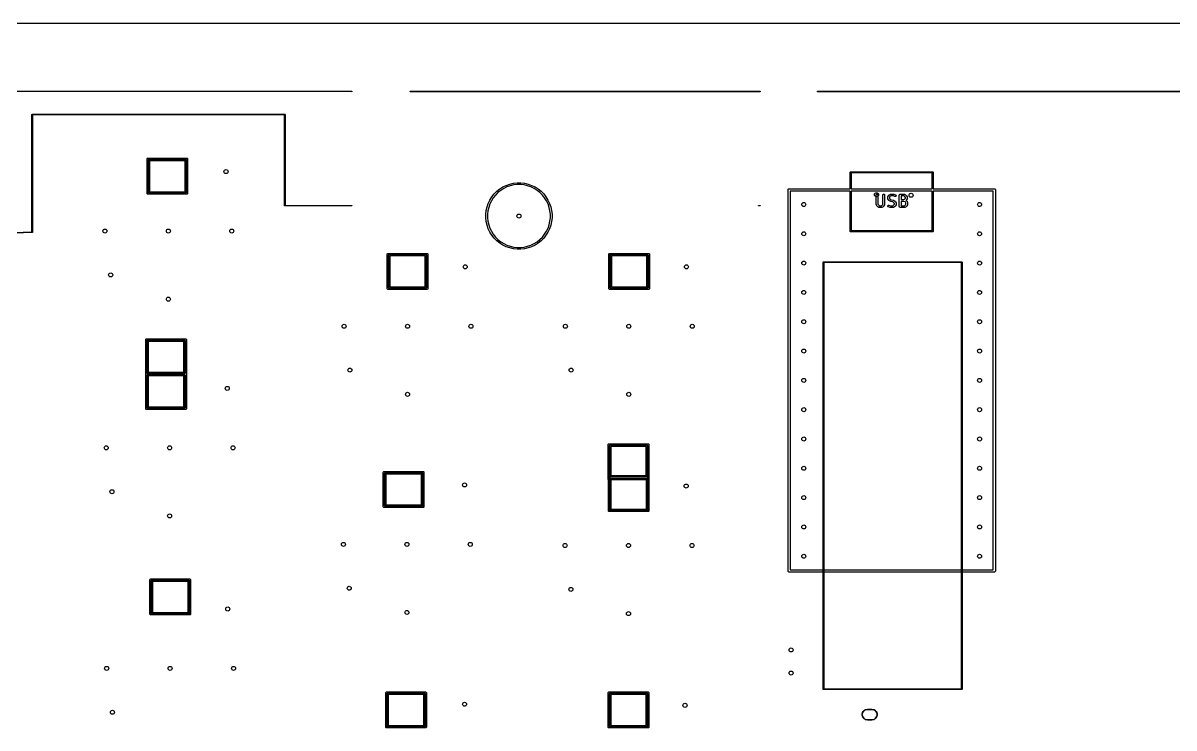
# Model space of a CAD drawing. Extents: x 2.3 to 15.6, y -7 to -1.
# Drawn here: x 5.02 to 8.949, y -4.077 to -1.672 of the extents above; entities that cross this region are included whole.
import ezdxf

# ---------------------------------------------------------------- set-up
doc = ezdxf.new("R2010")
doc.units = 0
doc.header["$MEASUREMENT"] = 0
doc.layers.add('BLACK', color=7, linetype='CONTINUOUS')

msp = doc.modelspace()

# ---------------------------------------------------------------- linework, layer by layer
at = {"layer": 'BLACK', "linetype": 'CONTINUOUS'}
for p, q in [((2.3504, -1.6722), (15.5866, -1.6722)), ((15.5856, -1.6742), (2.3514, -1.6742)), ((6.1417, -1.9065), (2.3504, -1.9026)), ((2.3514, -1.9006), (6.1417, -1.9045)), ((6.1417, -1.9045), (6.1421, -1.9046)), ((6.1421, -1.9064), (6.1417, -1.9065)), ((6.1421, -1.9046), (6.1426, -1.9051)), ((6.1426, -1.9059), (6.1421, -1.9064)), ((6.1426, -1.9051), (6.1426, -1.9059)), ((6.3416, -1.9051), (6.3421, -1.9046)), ((6.3416, -1.9059), (6.3416, -1.9051)), ((6.3421, -1.9064), (6.3416, -1.9059)), ((6.3421, -1.9046), (6.3425, -1.9045)), ((6.3425, -1.9065), (6.3421, -1.9064)), ((6.3425, -1.9045), (7.5354, -1.9045)), ((7.5354, -1.9065), (6.3425, -1.9065)), ((7.5354, -1.9045), (7.5358, -1.9046)), ((7.5358, -1.9064), (7.5354, -1.9065)), ((7.5358, -1.9046), (7.5363, -1.9051)), ((7.5363, -1.9059), (7.5358, -1.9064)), ((7.5363, -1.9051), (7.5363, -1.9059)), ((7.7314, -1.9051), (7.7319, -1.9046)), ((7.7314, -1.9059), (7.7314, -1.9051)), ((7.7319, -1.9064), (7.7314, -1.9059)), ((7.7319, -1.9046), (7.7323, -1.9045)), ((7.7323, -1.9065), (7.7319, -1.9064)), ((7.7323, -1.9045), (7.8937, -1.9045)), ((7.8937, -1.9065), (7.7323, -1.9065)), ((7.8937, -1.9045), (10.2677, -1.9045)), ((10.2677, -1.9065), (7.8937, -1.9065)), ((5.0502, -1.9843), (5.0503, -1.9839)), ((5.0502, -2.3849), (5.0502, -1.9843)), ((5.0503, -1.9839), (5.0508, -1.9833)), ((5.0508, -1.9833), (5.0512, -1.9833)), ((5.0512, -1.9833), (5.9134, -1.9833)), ((5.9124, -1.9852), (5.0522, -1.9852)), ((5.0522, -1.9852), (5.0522, -2.3858)), ((5.9124, -2.2953), (5.9124, -1.9852)), ((5.9134, -1.9833), (5.9138, -1.9833)), ((5.9138, -1.9833), (5.9143, -1.9839)), ((5.9143, -1.9839), (5.9144, -1.9843)), ((5.9144, -1.9843), (5.9144, -2.2943)), ((5.4429, -2.1358), (5.4431, -2.1349)), ((5.4429, -2.2539), (5.4429, -2.1358)), ((5.4431, -2.1349), (5.4444, -2.1336)), ((5.4444, -2.1336), (5.4453, -2.1335)), ((5.4453, -2.1335), (5.5791, -2.1335)), ((5.4469, -2.1398), (5.447, -2.1389)), ((5.4469, -2.25), (5.4469, -2.1398)), ((5.447, -2.1389), (5.4483, -2.1376)), ((5.4476, -2.1382), (5.4476, -2.2516)), ((5.5768, -2.1382), (5.4476, -2.1382)), ((5.4483, -2.1376), (5.4492, -2.1374)), ((5.4492, -2.1374), (5.5752, -2.1374)), ((5.4516, -2.1421), (5.4516, -2.2476)), ((5.5728, -2.1421), (5.4516, -2.1421)), ((5.5728, -2.2476), (5.5728, -2.1421)), ((5.5752, -2.1374), (5.5761, -2.1376)), ((5.5761, -2.1376), (5.5774, -2.1389)), ((5.5768, -2.2516), (5.5768, -2.1382)), ((5.5774, -2.1389), (5.5776, -2.1398)), ((5.5776, -2.1398), (5.5776, -2.25)), ((5.5791, -2.1335), (5.58, -2.1336)), ((5.58, -2.1336), (5.5813, -2.1349)), ((5.5813, -2.1349), (5.5815, -2.1358)), ((5.5815, -2.1358), (5.5815, -2.2539)), ((7.8433, -2.1815), (7.8435, -2.1807)), ((7.8433, -2.2374), (7.8433, -2.1815)), ((7.8435, -2.1807), (7.8445, -2.1797)), ((7.8445, -2.1797), (7.8453, -2.1795)), ((7.8453, -2.1795), (8.1248, -2.1795)), ((7.8472, -2.1835), (7.8472, -2.2374)), ((8.1228, -2.1835), (7.8472, -2.1835)), ((8.1228, -2.2374), (8.1228, -2.1835)), ((8.1248, -2.1795), (8.1256, -2.1797)), ((8.1256, -2.1797), (8.1266, -2.1807)), ((8.1266, -2.1807), (8.1268, -2.1815)), ((8.1268, -2.1815), (8.1268, -2.2374)), ((6.6372, -2.2463), (6.6471, -2.2384)), ((6.6471, -2.2384), (6.6578, -2.2316)), ((6.6606, -2.2367), (6.6504, -2.2431)), ((6.6578, -2.2316), (6.6693, -2.2261)), ((6.6715, -2.2314), (6.6606, -2.2367)), ((6.6693, -2.2261), (6.6813, -2.2219)), ((6.6829, -2.2275), (6.6715, -2.2314)), ((6.6813, -2.2219), (6.6936, -2.2191)), ((6.6946, -2.2248), (6.6829, -2.2275)), ((6.6936, -2.2191), (6.7063, -2.2177)), ((6.7066, -2.2234), (6.6946, -2.2248)), ((6.7063, -2.2177), (6.7189, -2.2177)), ((6.7186, -2.2234), (6.7066, -2.2234)), ((6.7306, -2.2248), (6.7186, -2.2234)), ((6.7189, -2.2177), (6.7316, -2.2191)), ((6.7423, -2.2275), (6.7306, -2.2248)), ((6.7316, -2.2191), (6.7439, -2.2219)), ((6.7537, -2.2314), (6.7423, -2.2275)), ((6.7439, -2.2219), (6.7559, -2.2261)), ((6.7646, -2.2367), (6.7537, -2.2314)), ((6.7559, -2.2261), (6.7674, -2.2316)), ((6.7748, -2.2431), (6.7646, -2.2367)), ((6.7674, -2.2316), (6.7781, -2.2384)), ((6.7781, -2.2384), (6.788, -2.2463)), ((7.6312, -2.2406), (7.6318, -2.2392)), ((7.6318, -2.2392), (7.6329, -2.2381)), ((7.6329, -2.2381), (7.6343, -2.2375)), ((7.6343, -2.2375), (7.635, -2.2374)), ((7.635, -2.2374), (7.8433, -2.2374)), ((7.8472, -2.2374), (8.1228, -2.2374)), ((8.1268, -2.2374), (8.335, -2.2374)), ((8.335, -2.2374), (8.3358, -2.2375)), ((8.3358, -2.2375), (8.3372, -2.2381)), ((8.3372, -2.2381), (8.3383, -2.2392)), ((8.3383, -2.2392), (8.3389, -2.2406)), ((5.4431, -2.2548), (5.4429, -2.2539)), ((5.4444, -2.2561), (5.4431, -2.2548)), ((5.4453, -2.2563), (5.4444, -2.2561)), ((5.5791, -2.2563), (5.4453, -2.2563)), ((5.447, -2.2509), (5.4469, -2.25)), ((5.4483, -2.2522), (5.447, -2.2509)), ((5.4476, -2.2516), (5.5768, -2.2516)), ((5.4492, -2.2524), (5.4483, -2.2522)), ((5.5752, -2.2524), (5.4492, -2.2524)), ((5.4516, -2.2476), (5.5728, -2.2476)), ((5.5761, -2.2522), (5.5752, -2.2524)), ((5.5774, -2.2509), (5.5761, -2.2522)), ((5.5776, -2.25), (5.5774, -2.2509)), ((5.58, -2.2561), (5.5791, -2.2563)), ((5.5813, -2.2548), (5.58, -2.2561)), ((5.5815, -2.2539), (5.5813, -2.2548)), ((6.608, -2.2874), (6.6135, -2.276)), ((6.6186, -2.2787), (6.6133, -2.2896)), ((6.6135, -2.276), (6.6203, -2.2652)), ((6.625, -2.2685), (6.6186, -2.2787)), ((6.6203, -2.2652), (6.6282, -2.2553)), ((6.6325, -2.2591), (6.625, -2.2685)), ((6.6282, -2.2553), (6.6372, -2.2463)), ((6.641, -2.2506), (6.6325, -2.2591)), ((6.6504, -2.2431), (6.641, -2.2506)), ((6.7842, -2.2506), (6.7748, -2.2431)), ((6.7927, -2.2591), (6.7842, -2.2506)), ((6.788, -2.2463), (6.797, -2.2553)), ((6.8002, -2.2685), (6.7927, -2.2591)), ((6.797, -2.2553), (6.8049, -2.2652)), ((6.8066, -2.2787), (6.8002, -2.2685)), ((6.8049, -2.2652), (6.8117, -2.276)), ((6.8119, -2.2896), (6.8066, -2.2787)), ((6.8117, -2.276), (6.8172, -2.2874)), ((7.6311, -2.2413), (7.6312, -2.2406)), ((7.6311, -3.5413), (7.6311, -2.2413)), ((7.8433, -2.2453), (7.639, -2.2453)), ((7.639, -2.2453), (7.639, -3.5374)), ((7.8433, -2.3823), (7.8433, -2.2453)), ((7.8472, -2.2453), (7.8472, -2.3803)), ((8.1228, -2.2453), (7.8472, -2.2453)), ((7.9324, -2.259), (7.9325, -2.2585)), ((7.9324, -2.2909), (7.9324, -2.259)), ((7.9325, -2.2585), (7.9329, -2.2574)), ((7.9329, -2.2574), (7.9337, -2.2566)), ((7.9337, -2.2566), (7.9348, -2.2562)), ((7.9348, -2.2562), (7.9359, -2.2562)), ((7.9359, -2.2562), (7.937, -2.2566)), ((7.937, -2.2566), (7.9378, -2.2574)), ((7.9378, -2.2574), (7.9383, -2.2585)), ((7.9383, -2.2585), (7.9383, -2.259)), ((7.9383, -2.259), (7.9383, -2.2902)), ((7.9549, -2.259), (7.955, -2.2585)), ((7.9549, -2.2902), (7.9549, -2.259)), ((7.955, -2.2585), (7.9554, -2.2574)), ((7.9554, -2.2574), (7.9562, -2.2566)), ((7.9562, -2.2566), (7.9573, -2.2562)), ((7.9573, -2.2562), (7.9584, -2.2562)), ((7.9584, -2.2562), (7.9595, -2.2566)), ((7.9595, -2.2566), (7.9603, -2.2574)), ((7.9603, -2.2574), (7.9608, -2.2585)), ((7.9608, -2.2585), (7.9608, -2.259)), ((7.9608, -2.259), (7.9608, -2.2909)), ((7.9718, -2.266), (7.9719, -2.2659)), ((7.9718, -2.2665), (7.9718, -2.266)), ((7.9718, -2.2703), (7.9718, -2.2665)), ((7.9718, -2.2709), (7.9718, -2.2703)), ((7.9719, -2.271), (7.9718, -2.2709)), ((7.9719, -2.2658), (7.9721, -2.2652)), ((7.9719, -2.2659), (7.9719, -2.2658)), ((7.9719, -2.2711), (7.9719, -2.271)), ((7.9721, -2.2716), (7.9719, -2.2711)), ((7.9721, -2.2652), (7.974, -2.2615)), ((7.974, -2.2754), (7.9721, -2.2716)), ((7.974, -2.2615), (7.9741, -2.2612)), ((7.9741, -2.2756), (7.974, -2.2754)), ((7.9741, -2.2612), (7.9742, -2.2611)), ((7.9741, -2.2612), (7.9741, -2.2612)), ((7.9741, -2.2757), (7.9741, -2.2756)), ((7.9742, -2.2758), (7.9741, -2.2757)), ((7.9742, -2.2611), (7.9743, -2.261)), ((7.9743, -2.2759), (7.9742, -2.2758)), ((7.9743, -2.2609), (7.9745, -2.2607)), ((7.9743, -2.261), (7.9743, -2.2609)), ((7.9745, -2.2761), (7.9743, -2.2759)), ((7.9743, -2.2759), (7.9743, -2.2759)), ((7.9745, -2.2607), (7.9764, -2.2588)), ((7.9764, -2.278), (7.9745, -2.2761)), ((7.9764, -2.2588), (7.9766, -2.2586)), ((7.9766, -2.2782), (7.9764, -2.278)), ((7.9766, -2.2586), (7.9767, -2.2586)), ((7.9767, -2.2783), (7.9766, -2.2782)), ((7.9767, -2.2586), (7.9768, -2.2585)), ((7.9768, -2.2783), (7.9767, -2.2783)), ((7.9768, -2.2585), (7.9769, -2.2584)), ((7.9768, -2.2585), (7.9768, -2.2585)), ((7.9768, -2.2784), (7.9768, -2.2783)), ((7.9769, -2.2784), (7.9768, -2.2784)), ((7.9769, -2.2584), (7.9772, -2.2583)), ((7.9772, -2.2786), (7.9769, -2.2784)), ((7.9772, -2.2583), (7.9809, -2.2564)), ((7.9809, -2.2804), (7.9772, -2.2786)), ((7.979, -2.2645), (7.9777, -2.2672)), ((7.9777, -2.2672), (7.9777, -2.2696)), ((7.9777, -2.2696), (7.979, -2.2723)), ((7.9802, -2.2633), (7.979, -2.2645)), ((7.979, -2.2723), (7.9802, -2.2735)), ((7.9829, -2.262), (7.9802, -2.2633)), ((7.9802, -2.2735), (7.9833, -2.275)), ((7.9809, -2.2564), (7.9814, -2.2562)), ((7.9814, -2.2562), (7.9816, -2.2562)), ((7.9816, -2.2562), (7.9817, -2.2562)), ((7.9817, -2.2562), (7.9822, -2.2561)), ((7.9822, -2.2561), (7.9916, -2.2561)), ((7.9911, -2.262), (7.9829, -2.262)), ((7.9833, -2.275), (7.9904, -2.2768)), ((7.9904, -2.2768), (7.9905, -2.2768)), ((7.9905, -2.2768), (7.9905, -2.2768)), ((7.9905, -2.2768), (7.9907, -2.2769)), ((7.9907, -2.2769), (7.991, -2.277)), ((7.991, -2.277), (7.991, -2.277)), ((7.991, -2.277), (7.991, -2.277)), ((7.991, -2.277), (7.9948, -2.2789)), ((7.9963, -2.2637), (7.9911, -2.262)), ((7.9916, -2.2561), (7.9919, -2.2561)), ((7.9919, -2.2561), (7.992, -2.2561)), ((7.992, -2.2561), (7.9921, -2.2561)), ((7.9921, -2.2561), (7.9922, -2.2562)), ((7.9922, -2.2562), (7.9922, -2.2562)), ((7.9922, -2.2562), (7.9925, -2.2562)), ((7.9925, -2.2562), (7.9982, -2.2581)), ((7.9948, -2.2789), (7.995, -2.2791)), ((7.9969, -2.2639), (7.9963, -2.2637)), ((7.998, -2.2638), (7.9969, -2.2639)), ((7.999, -2.2633), (7.998, -2.2638)), ((7.9982, -2.2581), (7.9987, -2.2584)), ((7.9987, -2.2584), (7.9996, -2.2591)), ((7.9998, -2.2624), (7.999, -2.2633)), ((7.9996, -2.2591), (8.0001, -2.2601)), ((8.0002, -2.2613), (7.9998, -2.2624)), ((8.0001, -2.2601), (8.0002, -2.2613)), ((8.0111, -2.259), (8.0112, -2.2585)), ((8.0111, -2.2984), (8.0111, -2.259)), ((8.0112, -2.2585), (8.0116, -2.2574)), ((8.0116, -2.2574), (8.0125, -2.2566)), ((8.0125, -2.2566), (8.0135, -2.2562)), ((8.0135, -2.2562), (8.0141, -2.2561)), ((8.0141, -2.2561), (8.0272, -2.2561)), ((8.0265, -2.262), (8.0171, -2.262)), ((8.0171, -2.262), (8.0171, -2.2748)), ((8.0171, -2.2748), (8.0265, -2.2748)), ((8.0292, -2.2633), (8.0265, -2.262)), ((8.0265, -2.2748), (8.0292, -2.2735)), ((8.0272, -2.2561), (8.0278, -2.2562)), ((8.0278, -2.2562), (8.0279, -2.2562)), ((8.0279, -2.2562), (8.028, -2.2562)), ((8.028, -2.2562), (8.0285, -2.2564)), ((8.0285, -2.2564), (8.0323, -2.2583)), ((8.0304, -2.2645), (8.0292, -2.2633)), ((8.0292, -2.2735), (8.0304, -2.2723)), ((8.0318, -2.2672), (8.0304, -2.2645)), ((8.0304, -2.2723), (8.0318, -2.2696)), ((8.0318, -2.2696), (8.0318, -2.2672)), ((8.0323, -2.2583), (8.0325, -2.2584)), ((8.0325, -2.2584), (8.0326, -2.2585)), ((8.0326, -2.2585), (8.0327, -2.2585)), ((8.0327, -2.2585), (8.0328, -2.2586)), ((8.0328, -2.2586), (8.0328, -2.2586)), ((8.0328, -2.2586), (8.0331, -2.2588)), ((8.0331, -2.2588), (8.0349, -2.2607)), ((8.0349, -2.2761), (8.0341, -2.277)), ((8.0341, -2.277), (8.0343, -2.2771)), ((8.0343, -2.2771), (8.0344, -2.2772)), ((8.0344, -2.2772), (8.0345, -2.2772)), ((8.0345, -2.2772), (8.0349, -2.2776)), ((8.0349, -2.2607), (8.0351, -2.2609)), ((8.0351, -2.2759), (8.0349, -2.2761)), ((8.0349, -2.2776), (8.0368, -2.2795)), ((8.0351, -2.2609), (8.0352, -2.261)), ((8.0352, -2.2759), (8.0351, -2.2759)), ((8.0352, -2.261), (8.0352, -2.2611)), ((8.0352, -2.2611), (8.0353, -2.2612)), ((8.0353, -2.2757), (8.0352, -2.2758)), ((8.0352, -2.2758), (8.0352, -2.2759)), ((8.0353, -2.2612), (8.0353, -2.2612)), ((8.0353, -2.2612), (8.0355, -2.2615)), ((8.0355, -2.2754), (8.0353, -2.2756)), ((8.0353, -2.2756), (8.0353, -2.2757)), ((8.0355, -2.2615), (8.0374, -2.2652)), ((8.0374, -2.2716), (8.0355, -2.2754)), ((8.0374, -2.2652), (8.0376, -2.2658)), ((8.0376, -2.2711), (8.0374, -2.2716)), ((8.0376, -2.2658), (8.0376, -2.2659)), ((8.0376, -2.2659), (8.0376, -2.266)), ((8.0376, -2.266), (8.0377, -2.2665)), ((8.0377, -2.2703), (8.0376, -2.2709)), ((8.0376, -2.2709), (8.0376, -2.271)), ((8.0376, -2.271), (8.0376, -2.2711)), ((8.0377, -2.2665), (8.0377, -2.2703)), ((8.1228, -2.3803), (8.1228, -2.2453)), ((8.1268, -2.2453), (8.1268, -2.3823)), ((8.3311, -2.2453), (8.1268, -2.2453)), ((8.3311, -3.5374), (8.3311, -2.2453)), ((8.3389, -2.2406), (8.339, -2.2413)), ((8.339, -2.2413), (8.339, -3.5413)), ((5.9125, -2.2957), (5.9124, -2.2953)), ((5.913, -2.2962), (5.9125, -2.2957)), ((5.9134, -2.2963), (5.913, -2.2962)), ((6.1417, -2.2963), (5.9134, -2.2963)), ((5.9144, -2.2943), (6.1417, -2.2943)), ((6.1417, -2.2943), (6.1421, -2.2944)), ((6.1421, -2.2962), (6.1417, -2.2963)), ((6.1421, -2.2944), (6.1426, -2.2949)), ((6.1426, -2.2957), (6.1421, -2.2962)), ((6.1426, -2.2949), (6.1426, -2.2957)), ((6.5996, -2.3244), (6.601, -2.3117)), ((6.601, -2.3117), (6.6038, -2.2994)), ((6.6038, -2.2994), (6.608, -2.2874)), ((6.6067, -2.3127), (6.6053, -2.3247)), ((6.6093, -2.301), (6.6067, -2.3127)), ((6.6133, -2.2896), (6.6093, -2.301)), ((6.8159, -2.301), (6.8119, -2.2896)), ((6.8185, -2.3127), (6.8159, -2.301)), ((6.8172, -2.2874), (6.8214, -2.2994)), ((6.8199, -2.3247), (6.8185, -2.3127)), ((6.8214, -2.2994), (6.8242, -2.3117)), ((6.8242, -2.3117), (6.8256, -2.3244)), ((7.5306, -2.2949), (7.5311, -2.2944)), ((7.5306, -2.2957), (7.5306, -2.2949)), ((7.5311, -2.2962), (7.5306, -2.2957)), ((7.5311, -2.2944), (7.5315, -2.2943)), ((7.5315, -2.2963), (7.5311, -2.2962)), ((7.5315, -2.2943), (7.5354, -2.2943)), ((7.5354, -2.2963), (7.5315, -2.2963)), ((7.5354, -2.2943), (7.5358, -2.2944)), ((7.5358, -2.2962), (7.5354, -2.2963)), ((7.5358, -2.2944), (7.5363, -2.2949)), ((7.5363, -2.2957), (7.5358, -2.2962)), ((7.5363, -2.2949), (7.5363, -2.2957)), ((7.9325, -2.2915), (7.9324, -2.2909)), ((7.9325, -2.2916), (7.9325, -2.2915)), ((7.9325, -2.2917), (7.9325, -2.2916)), ((7.9327, -2.2922), (7.9325, -2.2917)), ((7.9346, -2.296), (7.9327, -2.2922)), ((7.9347, -2.2962), (7.9346, -2.296)), ((7.9348, -2.2963), (7.9347, -2.2962)), ((7.9348, -2.2964), (7.9348, -2.2963)), ((7.9349, -2.2965), (7.9348, -2.2964)), ((7.935, -2.2965), (7.9349, -2.2965)), ((7.9351, -2.2968), (7.935, -2.2965)), ((7.937, -2.2986), (7.9351, -2.2968)), ((7.9372, -2.2988), (7.937, -2.2986)), ((7.9373, -2.2989), (7.9372, -2.2988)), ((7.9374, -2.2989), (7.9373, -2.2989)), ((7.9375, -2.299), (7.9374, -2.2989)), ((7.9378, -2.2992), (7.9375, -2.299)), ((7.9375, -2.299), (7.9375, -2.299)), ((7.9415, -2.3011), (7.9378, -2.2992)), ((7.9383, -2.2902), (7.9397, -2.2929)), ((7.9397, -2.2929), (7.9409, -2.2941)), ((7.9409, -2.2941), (7.9436, -2.2955)), ((7.9421, -2.3013), (7.9415, -2.3011)), ((7.9422, -2.3013), (7.9421, -2.3013)), ((7.9423, -2.3013), (7.9422, -2.3013)), ((7.9429, -2.3014), (7.9423, -2.3013)), ((7.9504, -2.3014), (7.9429, -2.3014)), ((7.9436, -2.2955), (7.9497, -2.2955)), ((7.9497, -2.2955), (7.9524, -2.2941)), ((7.9509, -2.3013), (7.9504, -2.3014)), ((7.951, -2.3013), (7.9509, -2.3013)), ((7.9511, -2.3013), (7.951, -2.3013)), ((7.9517, -2.3011), (7.9511, -2.3013)), ((7.9554, -2.2992), (7.9517, -2.3011)), ((7.9524, -2.2941), (7.9536, -2.2929)), ((7.9536, -2.2929), (7.9549, -2.2902)), ((7.9557, -2.299), (7.9554, -2.2992)), ((7.9558, -2.2989), (7.9557, -2.299)), ((7.9557, -2.299), (7.9557, -2.299)), ((7.9559, -2.2989), (7.9558, -2.2989)), ((7.956, -2.2988), (7.9559, -2.2989)), ((7.9562, -2.2986), (7.956, -2.2988)), ((7.9581, -2.2968), (7.9562, -2.2986)), ((7.9583, -2.2965), (7.9581, -2.2968)), ((7.9584, -2.2964), (7.9583, -2.2965)), ((7.9583, -2.2965), (7.9583, -2.2965)), ((7.9585, -2.2962), (7.9584, -2.2963)), ((7.9584, -2.2963), (7.9584, -2.2964)), ((7.9586, -2.296), (7.9585, -2.2962)), ((7.9605, -2.2922), (7.9586, -2.296)), ((7.9607, -2.2917), (7.9605, -2.2922)), ((7.9608, -2.2915), (7.9607, -2.2916)), ((7.9607, -2.2916), (7.9607, -2.2917)), ((7.9608, -2.2909), (7.9608, -2.2915)), ((7.9718, -2.2962), (7.9722, -2.2951)), ((7.9719, -2.2973), (7.9718, -2.2962)), ((7.9724, -2.2984), (7.9719, -2.2973)), ((7.9722, -2.2951), (7.9729, -2.2942)), ((7.9733, -2.2991), (7.9724, -2.2984)), ((7.9729, -2.2942), (7.9739, -2.2937)), ((7.9738, -2.2993), (7.9733, -2.2991)), ((7.9794, -2.3012), (7.9738, -2.2993)), ((7.9739, -2.2937), (7.9751, -2.2936)), ((7.9751, -2.2936), (7.9757, -2.2937)), ((7.9757, -2.2937), (7.9808, -2.2955)), ((7.9797, -2.3013), (7.9794, -2.3012)), ((7.9798, -2.3013), (7.9797, -2.3013)), ((7.9799, -2.3013), (7.9798, -2.3013)), ((7.98, -2.3013), (7.9799, -2.3013)), ((7.9801, -2.3013), (7.98, -2.3013)), ((7.9804, -2.3014), (7.9801, -2.3013)), ((7.9897, -2.3014), (7.9804, -2.3014)), ((7.9808, -2.2955), (7.989, -2.2955)), ((7.9809, -2.2805), (7.9809, -2.2804)), ((7.981, -2.2805), (7.9809, -2.2805)), ((7.9812, -2.2806), (7.981, -2.2805)), ((7.9814, -2.2806), (7.9812, -2.2806)), ((7.9815, -2.2806), (7.9814, -2.2806)), ((7.9815, -2.2807), (7.9815, -2.2806)), ((7.9887, -2.2825), (7.9815, -2.2807)), ((7.9917, -2.284), (7.9887, -2.2825)), ((7.989, -2.2955), (7.9917, -2.2941)), ((7.9903, -2.3013), (7.9897, -2.3014)), ((7.9904, -2.3013), (7.9903, -2.3013)), ((7.9905, -2.3013), (7.9904, -2.3013)), ((7.991, -2.3011), (7.9905, -2.3013)), ((7.9948, -2.2992), (7.991, -2.3011)), ((7.9929, -2.2852), (7.9917, -2.284)), ((7.9917, -2.2941), (7.9929, -2.2929)), ((7.9943, -2.2879), (7.9929, -2.2852)), ((7.9929, -2.2929), (7.9943, -2.2902)), ((7.9943, -2.2902), (7.9943, -2.2879)), ((7.995, -2.299), (7.9948, -2.2992)), ((7.995, -2.2791), (7.9951, -2.2791)), ((7.9951, -2.299), (7.995, -2.299)), ((7.9951, -2.2791), (7.9952, -2.2792)), ((7.9952, -2.2989), (7.9951, -2.299)), ((7.9952, -2.2792), (7.9953, -2.2792)), ((7.9953, -2.2989), (7.9952, -2.2989)), ((7.9953, -2.2792), (7.9953, -2.2793)), ((7.9953, -2.2793), (7.9956, -2.2795)), ((7.9956, -2.2986), (7.9953, -2.2988)), ((7.9953, -2.2988), (7.9953, -2.2989)), ((7.9956, -2.2795), (7.9974, -2.2813)), ((7.9974, -2.2968), (7.9956, -2.2986)), ((7.9974, -2.2813), (7.9976, -2.2816)), ((7.9976, -2.2965), (7.9974, -2.2968)), ((7.9976, -2.2816), (7.9977, -2.2816)), ((7.9977, -2.2965), (7.9976, -2.2965)), ((7.9977, -2.2816), (7.9977, -2.2817)), ((7.9977, -2.2817), (7.9978, -2.2818)), ((7.9978, -2.2963), (7.9977, -2.2964)), ((7.9977, -2.2964), (7.9977, -2.2965)), ((7.9978, -2.2818), (7.9978, -2.2819)), ((7.9978, -2.2819), (7.998, -2.2821)), ((7.998, -2.296), (7.9978, -2.2962)), ((7.9978, -2.2962), (7.9978, -2.2963)), ((7.998, -2.2821), (7.9999, -2.2858)), ((7.9999, -2.2922), (7.998, -2.296)), ((7.9999, -2.2858), (8.0001, -2.2864)), ((8.0001, -2.2917), (7.9999, -2.2922)), ((8.0001, -2.2864), (8.0001, -2.2865)), ((8.0001, -2.2865), (8.0001, -2.2866)), ((8.0001, -2.2866), (8.0002, -2.2872)), ((8.0002, -2.2909), (8.0001, -2.2915)), ((8.0001, -2.2915), (8.0001, -2.2916)), ((8.0001, -2.2916), (8.0001, -2.2917)), ((8.0002, -2.2872), (8.0002, -2.2909)), ((8.0112, -2.299), (8.0111, -2.2984)), ((8.0116, -2.3001), (8.0112, -2.299)), ((8.0125, -2.3009), (8.0116, -2.3001)), ((8.0135, -2.3013), (8.0125, -2.3009)), ((8.0141, -2.3014), (8.0135, -2.3013)), ((8.0291, -2.3014), (8.0141, -2.3014)), ((8.0267, -2.2807), (8.0171, -2.2807)), ((8.0171, -2.2807), (8.0171, -2.2955)), ((8.0171, -2.2955), (8.0284, -2.2955)), ((8.0313, -2.2823), (8.0267, -2.2807)), ((8.0284, -2.2955), (8.0311, -2.2941)), ((8.0297, -2.3013), (8.0291, -2.3014)), ((8.0298, -2.3013), (8.0297, -2.3013)), ((8.0299, -2.3013), (8.0298, -2.3013)), ((8.0304, -2.3011), (8.0299, -2.3013)), ((8.0342, -2.2992), (8.0304, -2.3011)), ((8.0311, -2.2941), (8.0323, -2.2929)), ((8.0323, -2.2833), (8.0313, -2.2823)), ((8.0336, -2.286), (8.0323, -2.2833)), ((8.0323, -2.2929), (8.0336, -2.2902)), ((8.0336, -2.2902), (8.0336, -2.286)), ((8.0344, -2.299), (8.0342, -2.2992)), ((8.0345, -2.299), (8.0344, -2.299)), ((8.0346, -2.2989), (8.0345, -2.299)), ((8.0347, -2.2989), (8.0346, -2.2989)), ((8.0349, -2.2986), (8.0347, -2.2988)), ((8.0347, -2.2988), (8.0347, -2.2989)), ((8.0368, -2.2968), (8.0349, -2.2986)), ((8.0368, -2.2795), (8.037, -2.2797)), ((8.037, -2.2965), (8.0368, -2.2968)), ((8.037, -2.2797), (8.0371, -2.2797)), ((8.0371, -2.2965), (8.037, -2.2965)), ((8.0371, -2.2797), (8.0371, -2.2798)), ((8.0371, -2.2798), (8.0372, -2.2799)), ((8.0372, -2.2963), (8.0371, -2.2964)), ((8.0371, -2.2964), (8.0371, -2.2965)), ((8.0372, -2.2799), (8.0372, -2.28)), ((8.0372, -2.28), (8.0374, -2.2802)), ((8.0374, -2.296), (8.0372, -2.2962)), ((8.0372, -2.2962), (8.0372, -2.2963)), ((8.0374, -2.2802), (8.0392, -2.284)), ((8.0392, -2.2922), (8.0374, -2.296)), ((8.0392, -2.284), (8.0394, -2.2845)), ((8.0394, -2.2917), (8.0392, -2.2922)), ((8.0394, -2.2845), (8.0395, -2.2846)), ((8.0395, -2.2916), (8.0394, -2.2917)), ((8.0395, -2.2846), (8.0395, -2.2847)), ((8.0395, -2.2847), (8.0395, -2.2853)), ((8.0395, -2.2853), (8.0395, -2.2909)), ((8.0395, -2.2909), (8.0395, -2.2915)), ((8.0395, -2.2915), (8.0395, -2.2916)), ((6.5996, -2.3247), (6.5996, -2.3244)), ((6.5996, -2.3371), (6.5996, -2.3247)), ((6.601, -2.3497), (6.5996, -2.3371)), ((6.6038, -2.362), (6.601, -2.3497)), ((6.6053, -2.3247), (6.6053, -2.3367)), ((6.6053, -2.3367), (6.6067, -2.3487)), ((6.6067, -2.3487), (6.6093, -2.3605)), ((6.8159, -2.3605), (6.8185, -2.3487)), ((6.8185, -2.3487), (6.8199, -2.3367)), ((6.8199, -2.3367), (6.8199, -2.3247)), ((6.8242, -2.3497), (6.8214, -2.362)), ((6.8256, -2.3371), (6.8242, -2.3497)), ((6.8256, -2.3244), (6.8256, -2.3371)), ((4.7005, -2.3972), (5.0502, -2.3849)), ((5.0512, -2.3868), (4.7007, -2.3992)), ((5.0515, -2.3867), (5.0512, -2.3868)), ((5.0516, -2.3867), (5.0515, -2.3867)), ((5.0518, -2.3865), (5.0516, -2.3867)), ((5.0516, -2.3867), (5.0516, -2.3867)), ((5.0516, -2.3867), (5.0516, -2.3867)), ((5.0521, -2.3862), (5.0518, -2.3865)), ((5.0522, -2.3858), (5.0521, -2.3861)), ((5.0521, -2.3861), (5.0521, -2.3862)), ((5.0521, -2.3862), (5.0521, -2.3862)), ((5.0521, -2.3862), (5.0521, -2.3862)), ((6.608, -2.374), (6.6038, -2.362)), ((6.6135, -2.3855), (6.608, -2.374)), ((6.6093, -2.3605), (6.6133, -2.3718)), ((6.6133, -2.3718), (6.6186, -2.3827)), ((6.6203, -2.3962), (6.6135, -2.3855)), ((6.6186, -2.3827), (6.625, -2.3929)), ((6.6282, -2.4061), (6.6203, -2.3962)), ((6.625, -2.3929), (6.6325, -2.4023)), ((6.7927, -2.4023), (6.8002, -2.3929)), ((6.8049, -2.3962), (6.797, -2.4061)), ((6.8002, -2.3929), (6.8066, -2.3827)), ((6.8117, -2.3855), (6.8049, -2.3962)), ((6.8066, -2.3827), (6.8119, -2.3718)), ((6.8172, -2.374), (6.8117, -2.3855)), ((6.8119, -2.3718), (6.8159, -2.3605)), ((6.8214, -2.362), (6.8172, -2.374)), ((7.8435, -2.383), (7.8433, -2.3823)), ((7.8445, -2.3841), (7.8435, -2.383)), ((7.8453, -2.3843), (7.8445, -2.3841)), ((8.1248, -2.3843), (7.8453, -2.3843)), ((7.8472, -2.3803), (8.1228, -2.3803)), ((8.1256, -2.3841), (8.1248, -2.3843)), ((8.1266, -2.383), (8.1256, -2.3841)), ((8.1268, -2.3823), (8.1266, -2.383)), ((6.6372, -2.4151), (6.6282, -2.4061)), ((6.6325, -2.4023), (6.641, -2.4108)), ((6.6471, -2.423), (6.6372, -2.4151)), ((6.641, -2.4108), (6.6504, -2.4183)), ((6.6578, -2.4298), (6.6471, -2.423)), ((6.6504, -2.4183), (6.6606, -2.4248)), ((6.6693, -2.4353), (6.6578, -2.4298)), ((6.6606, -2.4248), (6.6715, -2.43)), ((6.6813, -2.4395), (6.6693, -2.4353)), ((6.6715, -2.43), (6.6829, -2.434)), ((6.6829, -2.434), (6.6946, -2.4366)), ((6.7306, -2.4366), (6.7423, -2.434)), ((6.7423, -2.434), (6.7537, -2.43)), ((6.7559, -2.4353), (6.7439, -2.4395)), ((6.7537, -2.43), (6.7646, -2.4248)), ((6.7674, -2.4298), (6.7559, -2.4353)), ((6.7646, -2.4248), (6.7748, -2.4183)), ((6.7781, -2.423), (6.7674, -2.4298)), ((6.7748, -2.4183), (6.7842, -2.4108)), ((6.788, -2.4151), (6.7781, -2.423)), ((6.7842, -2.4108), (6.7927, -2.4023)), ((6.797, -2.4061), (6.788, -2.4151)), ((6.2629, -2.4606), (6.2631, -2.4597)), ((6.2629, -2.5787), (6.2629, -2.4606)), ((6.2631, -2.4597), (6.2644, -2.4584)), ((6.2644, -2.4584), (6.2653, -2.4583)), ((6.2653, -2.4583), (6.3991, -2.4583)), ((6.2669, -2.4646), (6.267, -2.4637)), ((6.2669, -2.5748), (6.2669, -2.4646)), ((6.267, -2.4637), (6.2683, -2.4624)), ((6.2676, -2.463), (6.2676, -2.5764)), ((6.3968, -2.463), (6.2676, -2.463)), ((6.2683, -2.4624), (6.2692, -2.4622)), ((6.2692, -2.4622), (6.3952, -2.4622)), ((6.2716, -2.4669), (6.2716, -2.5724)), ((6.3928, -2.4669), (6.2716, -2.4669)), ((6.3928, -2.5724), (6.3928, -2.4669)), ((6.3952, -2.4622), (6.3961, -2.4624)), ((6.3961, -2.4624), (6.3974, -2.4637)), ((6.3968, -2.5764), (6.3968, -2.463)), ((6.3974, -2.4637), (6.3976, -2.4646)), ((6.3976, -2.4646), (6.3976, -2.5748)), ((6.3991, -2.4583), (6.4, -2.4584)), ((6.4, -2.4584), (6.4013, -2.4597)), ((6.4013, -2.4597), (6.4015, -2.4606)), ((6.4015, -2.4606), (6.4015, -2.5787)), ((6.6936, -2.4423), (6.6813, -2.4395)), ((6.7063, -2.4437), (6.6936, -2.4423)), ((6.6946, -2.4366), (6.7066, -2.438)), ((6.7189, -2.4437), (6.7063, -2.4437)), ((6.7066, -2.438), (6.7186, -2.438)), ((6.7186, -2.438), (6.7306, -2.4366)), ((6.7316, -2.4423), (6.7189, -2.4437)), ((6.7439, -2.4395), (6.7316, -2.4423)), ((7.0193, -2.4606), (7.0195, -2.4597)), ((7.0193, -2.5787), (7.0193, -2.4606)), ((7.0195, -2.4597), (7.0207, -2.4584)), ((7.0207, -2.4584), (7.0217, -2.4583)), ((7.0217, -2.4583), (7.1555, -2.4583)), ((7.0232, -2.4646), (7.0234, -2.4637)), ((7.0232, -2.5748), (7.0232, -2.4646)), ((7.0234, -2.4637), (7.0247, -2.4624)), ((7.024, -2.463), (7.024, -2.5764)), ((7.1531, -2.463), (7.024, -2.463)), ((7.0247, -2.4624), (7.0256, -2.4622)), ((7.0256, -2.4622), (7.1516, -2.4622)), ((7.028, -2.4669), (7.028, -2.5724)), ((7.1492, -2.4669), (7.028, -2.4669)), ((7.1492, -2.5724), (7.1492, -2.4669)), ((7.1516, -2.4622), (7.1525, -2.4624)), ((7.1525, -2.4624), (7.1538, -2.4637)), ((7.1531, -2.5764), (7.1531, -2.463)), ((7.1538, -2.4637), (7.1539, -2.4646)), ((7.1539, -2.4646), (7.1539, -2.5748)), ((7.1555, -2.4583), (7.1564, -2.4584)), ((7.1564, -2.4584), (7.1577, -2.4597)), ((7.1577, -2.4597), (7.1579, -2.4606)), ((7.1579, -2.4606), (7.1579, -2.5787)), ((7.751, -2.4882), (7.7511, -2.4878)), ((7.751, -3.9449), (7.751, -2.4882)), ((7.7511, -2.4878), (7.7516, -2.4873)), ((7.7516, -2.4873), (7.752, -2.4872)), ((7.752, -2.4872), (8.2244, -2.4872)), ((7.753, -2.4892), (7.753, -3.9439)), ((8.2234, -2.4892), (7.753, -2.4892)), ((8.2234, -3.9439), (8.2234, -2.4892)), ((8.2244, -2.4872), (8.2248, -2.4873)), ((8.2248, -2.4873), (8.2253, -2.4878)), ((8.2253, -2.4878), (8.2254, -2.4882)), ((8.2254, -2.4882), (8.2254, -3.9449)), ((6.2631, -2.5796), (6.2629, -2.5787)), ((6.2644, -2.5809), (6.2631, -2.5796)), ((6.2653, -2.5811), (6.2644, -2.5809)), ((6.3991, -2.5811), (6.2653, -2.5811)), ((6.267, -2.5757), (6.2669, -2.5748)), ((6.2683, -2.577), (6.267, -2.5757)), ((6.2676, -2.5764), (6.3968, -2.5764)), ((6.2692, -2.5772), (6.2683, -2.577)), ((6.3952, -2.5772), (6.2692, -2.5772)), ((6.2716, -2.5724), (6.3928, -2.5724)), ((6.3961, -2.577), (6.3952, -2.5772)), ((6.3974, -2.5757), (6.3961, -2.577)), ((6.3976, -2.5748), (6.3974, -2.5757)), ((6.4, -2.5809), (6.3991, -2.5811)), ((6.4013, -2.5796), (6.4, -2.5809)), ((6.4015, -2.5787), (6.4013, -2.5796)), ((7.0195, -2.5796), (7.0193, -2.5787)), ((7.0207, -2.5809), (7.0195, -2.5796)), ((7.0217, -2.5811), (7.0207, -2.5809)), ((7.1555, -2.5811), (7.0217, -2.5811)), ((7.0234, -2.5757), (7.0232, -2.5748)), ((7.0247, -2.577), (7.0234, -2.5757)), ((7.024, -2.5764), (7.1531, -2.5764)), ((7.0256, -2.5772), (7.0247, -2.577)), ((7.1516, -2.5772), (7.0256, -2.5772)), ((7.028, -2.5724), (7.1492, -2.5724)), ((7.1525, -2.577), (7.1516, -2.5772)), ((7.1538, -2.5757), (7.1525, -2.577)), ((7.1539, -2.5748), (7.1538, -2.5757)), ((7.1564, -2.5809), (7.1555, -2.5811)), ((7.1577, -2.5796), (7.1564, -2.5809)), ((7.1579, -2.5787), (7.1577, -2.5796)), ((5.4388, -2.7511), (5.44, -2.7498)), ((5.44, -2.7498), (5.4409, -2.7496)), ((5.4409, -2.7496), (5.5748, -2.7496)), ((5.5748, -2.7496), (5.5757, -2.7498)), ((5.5757, -2.7498), (5.577, -2.7511)), ((5.4386, -2.752), (5.4388, -2.7511)), ((5.4386, -2.8701), (5.4386, -2.752)), ((5.4425, -2.7559), (5.4427, -2.755)), ((5.4425, -2.8661), (5.4425, -2.7559)), ((5.4427, -2.755), (5.444, -2.7537)), ((5.4433, -2.7543), (5.4433, -2.8677)), ((5.5724, -2.7543), (5.4433, -2.7543)), ((5.444, -2.7537), (5.4449, -2.7535)), ((5.4449, -2.7535), (5.5709, -2.7535)), ((5.4472, -2.7583), (5.4472, -2.8638)), ((5.5685, -2.7583), (5.4472, -2.7583)), ((5.5685, -2.8638), (5.5685, -2.7583)), ((5.5709, -2.7535), (5.5718, -2.7537)), ((5.5718, -2.7537), (5.573, -2.755)), ((5.5724, -2.8677), (5.5724, -2.7543)), ((5.573, -2.755), (5.5732, -2.7559)), ((5.5732, -2.7559), (5.5732, -2.8661)), ((5.577, -2.7511), (5.5772, -2.752)), ((5.5772, -2.752), (5.5772, -2.8701)), ((5.4427, -2.867), (5.4425, -2.8661)), ((5.444, -2.8683), (5.4427, -2.867)), ((5.4433, -2.8677), (5.5724, -2.8677)), ((5.4472, -2.8638), (5.5685, -2.8638)), ((5.573, -2.867), (5.5718, -2.8683)), ((5.5732, -2.8661), (5.573, -2.867)), ((5.4386, -2.9882), (5.4386, -2.8701)), ((5.4425, -2.874), (5.4427, -2.8731)), ((5.4425, -2.9843), (5.4425, -2.874)), ((5.4427, -2.8731), (5.444, -2.8718)), ((5.4433, -2.8724), (5.4433, -2.9858)), ((5.5724, -2.8724), (5.4433, -2.8724)), ((5.4449, -2.8685), (5.444, -2.8683)), ((5.444, -2.8718), (5.4449, -2.8717)), ((5.5709, -2.8685), (5.4449, -2.8685)), ((5.4449, -2.8717), (5.5709, -2.8717)), ((5.4472, -2.8764), (5.4472, -2.9819)), ((5.5685, -2.8764), (5.4472, -2.8764)), ((5.5685, -2.9819), (5.5685, -2.8764)), ((5.5718, -2.8683), (5.5709, -2.8685)), ((5.5709, -2.8717), (5.5718, -2.8718)), ((5.5718, -2.8718), (5.573, -2.8731)), ((5.5724, -2.9858), (5.5724, -2.8724)), ((5.573, -2.8731), (5.5732, -2.874)), ((5.5732, -2.874), (5.5732, -2.9843)), ((5.5772, -2.8701), (5.5772, -2.9882)), ((5.4427, -2.9852), (5.4425, -2.9843)), ((5.444, -2.9864), (5.4427, -2.9852)), ((5.4433, -2.9858), (5.5724, -2.9858)), ((5.4472, -2.9819), (5.5685, -2.9819)), ((5.573, -2.9852), (5.5718, -2.9864)), ((5.5732, -2.9843), (5.573, -2.9852)), ((5.4388, -2.9891), (5.4386, -2.9882)), ((5.44, -2.9904), (5.4388, -2.9891)), ((5.4409, -2.9906), (5.44, -2.9904)), ((5.5748, -2.9906), (5.4409, -2.9906)), ((5.4449, -2.9866), (5.444, -2.9864)), ((5.5709, -2.9866), (5.4449, -2.9866)), ((5.5718, -2.9864), (5.5709, -2.9866)), ((5.5757, -2.9904), (5.5748, -2.9906)), ((5.577, -2.9891), (5.5757, -2.9904)), ((5.5772, -2.9882), (5.577, -2.9891)), ((7.0173, -3.1102), (7.0175, -3.1093)), ((7.0173, -3.2283), (7.0173, -3.1102)), ((7.0175, -3.1093), (7.0188, -3.1081)), ((7.0188, -3.1081), (7.0197, -3.1079)), ((7.0197, -3.1079), (7.1535, -3.1079)), ((7.0213, -3.1142), (7.0214, -3.1133)), ((7.0213, -3.2244), (7.0213, -3.1142)), ((7.0214, -3.1133), (7.0227, -3.112)), ((7.022, -3.1126), (7.022, -3.2161)), ((7.1512, -3.1126), (7.022, -3.1126)), ((7.0227, -3.112), (7.0236, -3.1118)), ((7.0236, -3.1118), (7.1496, -3.1118)), ((7.026, -3.1165), (7.026, -3.2201)), ((7.1472, -3.1165), (7.026, -3.1165)), ((7.1472, -3.2201), (7.1472, -3.1165)), ((7.1496, -3.1118), (7.1505, -3.112)), ((7.1505, -3.112), (7.1518, -3.1133)), ((7.1512, -3.2161), (7.1512, -3.1126)), ((7.1518, -3.1133), (7.152, -3.1142)), ((7.152, -3.1142), (7.152, -3.2211)), ((7.1535, -3.1079), (7.1544, -3.1081)), ((7.1544, -3.1081), (7.1557, -3.1093)), ((7.1557, -3.1093), (7.1559, -3.1102)), ((7.1559, -3.1102), (7.1559, -3.2172)), ((6.2496, -3.2047), (6.2498, -3.2038)), ((6.2496, -3.3228), (6.2496, -3.2047)), ((6.2498, -3.2038), (6.2511, -3.2025)), ((6.2511, -3.2025), (6.252, -3.2024)), ((6.252, -3.2024), (6.3858, -3.2024)), ((6.2535, -3.2087), (6.2537, -3.2078)), ((6.2535, -3.3189), (6.2535, -3.2087)), ((6.2537, -3.2078), (6.255, -3.2065)), ((6.2543, -3.2071), (6.2543, -3.3205)), ((6.3835, -3.2071), (6.2543, -3.2071)), ((6.255, -3.2065), (6.2559, -3.2063)), ((6.2559, -3.2063), (6.3819, -3.2063)), ((6.2583, -3.211), (6.2583, -3.3165)), ((6.3795, -3.211), (6.2583, -3.211)), ((6.3795, -3.3165), (6.3795, -3.211)), ((6.3819, -3.2063), (6.3828, -3.2065)), ((6.3828, -3.2065), (6.3841, -3.2078)), ((6.3835, -3.3205), (6.3835, -3.2071)), ((6.3841, -3.2078), (6.3843, -3.2087)), ((6.3843, -3.2087), (6.3843, -3.3189)), ((6.3858, -3.2024), (6.3867, -3.2025)), ((6.3867, -3.2025), (6.388, -3.2038)), ((6.388, -3.2038), (6.3882, -3.2047)), ((6.3882, -3.2047), (6.3882, -3.3228)), ((7.022, -3.2161), (7.1512, -3.2161)), ((7.0226, -3.2209), (7.0226, -3.226)), ((7.1512, -3.2209), (7.0226, -3.2209)), ((7.026, -3.2201), (7.1472, -3.2201)), ((7.1512, -3.226), (7.1512, -3.2209)), ((7.152, -3.2211), (7.1524, -3.2215)), ((7.1524, -3.2215), (7.1526, -3.2224)), ((7.1559, -3.2172), (7.1563, -3.2176)), ((7.1563, -3.2176), (7.1565, -3.2185)), ((7.1565, -3.2185), (7.1565, -3.3366)), ((7.0175, -3.2293), (7.0173, -3.2283)), ((7.0179, -3.2297), (7.0175, -3.2293)), ((7.0179, -3.3366), (7.0179, -3.2297)), ((7.0214, -3.2253), (7.0213, -3.2244)), ((7.0219, -3.2257), (7.0214, -3.2253)), ((7.0219, -3.3327), (7.0219, -3.2257)), ((7.0226, -3.226), (7.1512, -3.226)), ((7.0226, -3.2307), (7.0226, -3.3343)), ((7.1518, -3.2307), (7.0226, -3.2307)), ((7.0266, -3.2268), (7.0266, -3.3303)), ((7.1478, -3.2268), (7.0266, -3.2268)), ((7.1478, -3.3303), (7.1478, -3.2268)), ((7.1518, -3.3343), (7.1518, -3.2307)), ((7.1526, -3.2224), (7.1526, -3.3327)), ((6.2498, -3.3237), (6.2496, -3.3228)), ((6.2511, -3.325), (6.2498, -3.3237)), ((6.252, -3.3252), (6.2511, -3.325)), ((6.3858, -3.3252), (6.252, -3.3252)), ((6.2537, -3.3198), (6.2535, -3.3189)), ((6.255, -3.3211), (6.2537, -3.3198)), ((6.2543, -3.3205), (6.3835, -3.3205)), ((6.2559, -3.3213), (6.255, -3.3211)), ((6.3819, -3.3213), (6.2559, -3.3213)), ((6.2583, -3.3165), (6.3795, -3.3165)), ((6.3828, -3.3211), (6.3819, -3.3213)), ((6.3841, -3.3198), (6.3828, -3.3211)), ((6.3843, -3.3189), (6.3841, -3.3198)), ((6.3867, -3.325), (6.3858, -3.3252)), ((6.388, -3.3237), (6.3867, -3.325)), ((6.3882, -3.3228), (6.388, -3.3237)), ((7.0181, -3.3375), (7.0179, -3.3366)), ((7.0194, -3.3388), (7.0181, -3.3375)), ((7.0203, -3.339), (7.0194, -3.3388)), ((7.1541, -3.339), (7.0203, -3.339)), ((7.022, -3.3336), (7.0219, -3.3327)), ((7.0233, -3.3349), (7.022, -3.3336)), ((7.0226, -3.3343), (7.1518, -3.3343)), ((7.0242, -3.335), (7.0233, -3.3349)), ((7.1502, -3.335), (7.0242, -3.335)), ((7.0266, -3.3303), (7.1478, -3.3303)), ((7.1511, -3.3349), (7.1502, -3.335)), ((7.1524, -3.3336), (7.1511, -3.3349)), ((7.1526, -3.3327), (7.1524, -3.3336)), ((7.155, -3.3388), (7.1541, -3.339)), ((7.1563, -3.3375), (7.155, -3.3388)), ((7.1565, -3.3366), (7.1563, -3.3375)), ((5.4529, -3.5712), (5.4531, -3.5703)), ((5.4529, -3.6893), (5.4529, -3.5712)), ((5.4531, -3.5703), (5.4544, -3.569)), ((5.4544, -3.569), (5.4553, -3.5688)), ((5.4553, -3.5688), (5.5891, -3.5688)), ((5.4569, -3.5751), (5.457, -3.5742)), ((5.4569, -3.6854), (5.4569, -3.5751)), ((5.457, -3.5742), (5.4583, -3.5729)), ((5.4576, -3.5735), (5.4576, -3.6869)), ((5.5868, -3.5735), (5.4576, -3.5735)), ((5.4583, -3.5729), (5.4592, -3.5728)), ((5.4592, -3.5728), (5.5852, -3.5728)), ((5.5852, -3.5728), (5.5861, -3.5729)), ((5.5861, -3.5729), (5.5874, -3.5742)), ((5.5868, -3.6869), (5.5868, -3.5735)), ((5.5874, -3.5742), (5.5876, -3.5751)), ((5.5876, -3.5751), (5.5876, -3.6854)), ((5.5891, -3.5688), (5.59, -3.569)), ((5.59, -3.569), (5.5913, -3.5703)), ((5.5913, -3.5703), (5.5915, -3.5712)), ((5.5915, -3.5712), (5.5915, -3.6893)), ((7.6312, -3.5421), (7.6311, -3.5413)), ((7.6318, -3.5435), (7.6312, -3.5421)), ((7.6329, -3.5446), (7.6318, -3.5435)), ((7.6343, -3.5452), (7.6329, -3.5446)), ((7.635, -3.5453), (7.6343, -3.5452)), ((8.335, -3.5453), (7.635, -3.5453)), ((7.639, -3.5374), (8.3311, -3.5374)), ((8.3358, -3.5452), (8.335, -3.5453)), ((8.3372, -3.5446), (8.3358, -3.5452)), ((8.3383, -3.5435), (8.3372, -3.5446)), ((8.3389, -3.5421), (8.3383, -3.5435)), ((8.339, -3.5413), (8.3389, -3.5421)), ((5.4616, -3.5775), (5.4616, -3.683)), ((5.5828, -3.5775), (5.4616, -3.5775)), ((5.5828, -3.683), (5.5828, -3.5775)), ((5.4531, -3.6902), (5.4529, -3.6893)), ((5.4544, -3.6915), (5.4531, -3.6902)), ((5.4553, -3.6917), (5.4544, -3.6915)), ((5.5891, -3.6917), (5.4553, -3.6917)), ((5.457, -3.6863), (5.4569, -3.6854)), ((5.4583, -3.6875), (5.457, -3.6863)), ((5.4576, -3.6869), (5.5868, -3.6869)), ((5.4592, -3.6877), (5.4583, -3.6875)), ((5.5852, -3.6877), (5.4592, -3.6877)), ((5.4616, -3.683), (5.5828, -3.683)), ((5.5861, -3.6875), (5.5852, -3.6877)), ((5.5874, -3.6863), (5.5861, -3.6875)), ((5.5876, -3.6854), (5.5874, -3.6863)), ((5.59, -3.6915), (5.5891, -3.6917)), ((5.5913, -3.6902), (5.59, -3.6915)), ((5.5915, -3.6893), (5.5913, -3.6902)), ((6.2579, -3.9567), (6.2581, -3.9558)), ((6.2579, -4.0748), (6.2579, -3.9567)), ((6.2581, -3.9558), (6.2594, -3.9545)), ((6.2594, -3.9545), (6.2603, -3.9543)), ((6.2603, -3.9543), (6.3941, -3.9543)), ((6.2619, -3.9606), (6.262, -3.9597)), ((6.2619, -4.0709), (6.2619, -3.9606)), ((6.262, -3.9597), (6.2633, -3.9584)), ((6.2626, -3.9591), (6.2626, -4.0724)), ((6.3918, -3.9591), (6.2626, -3.9591)), ((6.2633, -3.9584), (6.2642, -3.9583)), ((6.2642, -3.9583), (6.3902, -3.9583)), ((6.2666, -3.963), (6.2666, -4.0685)), ((6.3878, -3.963), (6.2666, -3.963)), ((6.3878, -4.0685), (6.3878, -3.963)), ((6.3902, -3.9583), (6.3911, -3.9584)), ((6.3911, -3.9584), (6.3924, -3.9597)), ((6.3918, -4.0724), (6.3918, -3.9591)), ((6.3924, -3.9597), (6.3926, -3.9606)), ((6.3926, -3.9606), (6.3926, -4.0709)), ((6.3941, -3.9543), (6.395, -3.9545)), ((6.395, -3.9545), (6.3963, -3.9558)), ((6.3963, -3.9558), (6.3965, -3.9567)), ((6.3965, -3.9567), (6.3965, -4.0748)), ((7.0173, -3.9567), (7.0175, -3.9558)), ((7.0173, -4.0748), (7.0173, -3.9567)), ((7.0175, -3.9558), (7.0188, -3.9545)), ((7.0188, -3.9545), (7.0197, -3.9543)), ((7.0197, -3.9543), (7.1535, -3.9543)), ((7.0213, -3.9606), (7.0214, -3.9597)), ((7.0213, -4.0709), (7.0213, -3.9606)), ((7.0214, -3.9597), (7.0227, -3.9584)), ((7.022, -3.9591), (7.022, -4.0724)), ((7.1512, -3.9591), (7.022, -3.9591)), ((7.0227, -3.9584), (7.0236, -3.9583)), ((7.0236, -3.9583), (7.1496, -3.9583)), ((7.026, -3.963), (7.026, -4.0685)), ((7.1472, -3.963), (7.026, -3.963)), ((7.1472, -4.0685), (7.1472, -3.963)), ((7.1496, -3.9583), (7.1505, -3.9584)), ((7.1505, -3.9584), (7.1518, -3.9597)), ((7.1512, -4.0724), (7.1512, -3.9591)), ((7.1518, -3.9597), (7.152, -3.9606)), ((7.152, -3.9606), (7.152, -4.0709)), ((7.1535, -3.9543), (7.1544, -3.9545)), ((7.1544, -3.9545), (7.1557, -3.9558)), ((7.1557, -3.9558), (7.1559, -3.9567)), ((7.1559, -3.9567), (7.1559, -4.0748)), ((7.7511, -3.9453), (7.751, -3.9449)), ((7.7516, -3.9458), (7.7511, -3.9453)), ((7.752, -3.9459), (7.7516, -3.9458)), ((8.2244, -3.9459), (7.752, -3.9459)), ((7.753, -3.9439), (8.2234, -3.9439)), ((8.2248, -3.9458), (8.2244, -3.9459)), ((8.2253, -3.9453), (8.2248, -3.9458)), ((8.2254, -3.9449), (8.2253, -3.9453)), ((7.8845, -4.0292), (7.8857, -4.0247)), ((7.8845, -4.0292), (7.8857, -4.0247)), ((7.8845, -4.0338), (7.8845, -4.0292)), ((7.8845, -4.0338), (7.8845, -4.0292)), ((7.8857, -4.0383), (7.8845, -4.0338)), ((7.8857, -4.0383), (7.8845, -4.0338)), ((7.8857, -4.0247), (7.888, -4.0207)), ((7.8857, -4.0247), (7.888, -4.0207)), ((7.888, -4.0423), (7.8857, -4.0383)), ((7.888, -4.0423), (7.8857, -4.0383)), ((7.888, -4.0207), (7.8913, -4.0174)), ((7.888, -4.0207), (7.8913, -4.0174)), ((7.8913, -4.0456), (7.888, -4.0423)), ((7.8913, -4.0456), (7.888, -4.0423)), ((7.8913, -4.0174), (7.8953, -4.0151)), ((7.8913, -4.0174), (7.8953, -4.0151)), ((7.8953, -4.0479), (7.8913, -4.0456)), ((7.8953, -4.0479), (7.8913, -4.0456)), ((7.8953, -4.0151), (7.8998, -4.0139)), ((7.8953, -4.0151), (7.8998, -4.0139)), ((7.8998, -4.0139), (7.9021, -4.0138)), ((7.8998, -4.0139), (7.9021, -4.0138)), ((7.9021, -4.0138), (7.9178, -4.0138)), ((7.9021, -4.0138), (7.9178, -4.0138)), ((7.9178, -4.0138), (7.9021, -4.0138)), ((7.9178, -4.0138), (7.9201, -4.0139)), ((7.9178, -4.0138), (7.9201, -4.0139)), ((7.9201, -4.0139), (7.9246, -4.0151)), ((7.9201, -4.0139), (7.9246, -4.0151)), ((7.9246, -4.0151), (7.9286, -4.0174)), ((7.9246, -4.0151), (7.9286, -4.0174)), ((7.9286, -4.0456), (7.9246, -4.0479)), ((7.9286, -4.0456), (7.9246, -4.0479)), ((7.9286, -4.0174), (7.9319, -4.0207)), ((7.9286, -4.0174), (7.9319, -4.0207)), ((7.9319, -4.0423), (7.9286, -4.0456)), ((7.9319, -4.0423), (7.9286, -4.0456)), ((7.9319, -4.0207), (7.9342, -4.0247)), ((7.9319, -4.0207), (7.9342, -4.0247)), ((7.9342, -4.0383), (7.9319, -4.0423)), ((7.9342, -4.0383), (7.9319, -4.0423)), ((7.9342, -4.0247), (7.9354, -4.0292)), ((7.9342, -4.0247), (7.9354, -4.0292)), ((7.9354, -4.0338), (7.9342, -4.0383)), ((7.9354, -4.0338), (7.9342, -4.0383)), ((7.9354, -4.0292), (7.9354, -4.0338)), ((7.9354, -4.0292), (7.9354, -4.0338)), ((6.2581, -4.0757), (6.2579, -4.0748)), ((6.2594, -4.077), (6.2581, -4.0757)), ((6.2603, -4.0772), (6.2594, -4.077)), ((6.3941, -4.0772), (6.2603, -4.0772)), ((6.262, -4.0718), (6.2619, -4.0709)), ((6.2633, -4.073), (6.262, -4.0718)), ((6.2626, -4.0724), (6.3918, -4.0724)), ((6.2642, -4.0732), (6.2633, -4.073)), ((6.3902, -4.0732), (6.2642, -4.0732)), ((6.2666, -4.0685), (6.3878, -4.0685)), ((6.3911, -4.073), (6.3902, -4.0732)), ((6.3924, -4.0718), (6.3911, -4.073)), ((6.3926, -4.0709), (6.3924, -4.0718)), ((6.395, -4.077), (6.3941, -4.0772)), ((6.3963, -4.0757), (6.395, -4.077)), ((6.3965, -4.0748), (6.3963, -4.0757)), ((7.0175, -4.0757), (7.0173, -4.0748)), ((7.0188, -4.077), (7.0175, -4.0757)), ((7.0197, -4.0772), (7.0188, -4.077)), ((7.1535, -4.0772), (7.0197, -4.0772)), ((7.0214, -4.0718), (7.0213, -4.0709)), ((7.0227, -4.073), (7.0214, -4.0718)), ((7.022, -4.0724), (7.1512, -4.0724)), ((7.0236, -4.0732), (7.0227, -4.073)), ((7.1496, -4.0732), (7.0236, -4.0732)), ((7.026, -4.0685), (7.1472, -4.0685)), ((7.1505, -4.073), (7.1496, -4.0732)), ((7.1518, -4.0718), (7.1505, -4.073)), ((7.152, -4.0709), (7.1518, -4.0718)), ((7.1544, -4.077), (7.1535, -4.0772)), ((7.1557, -4.0757), (7.1544, -4.077)), ((7.1559, -4.0748), (7.1557, -4.0757)), ((7.8998, -4.0491), (7.8953, -4.0479)), ((7.8998, -4.0491), (7.8953, -4.0479)), ((7.9021, -4.0492), (7.8998, -4.0491)), ((7.9021, -4.0492), (7.8998, -4.0491)), ((7.9178, -4.0492), (7.9021, -4.0492)), ((7.9178, -4.0492), (7.9021, -4.0492)), ((7.9021, -4.0492), (7.9178, -4.0492)), ((7.9201, -4.0491), (7.9178, -4.0492)), ((7.9201, -4.0491), (7.9178, -4.0492)), ((7.9246, -4.0479), (7.9201, -4.0491)), ((7.9246, -4.0479), (7.9201, -4.0491))]:
    msp.add_line(p, q, dxfattribs=at)
at = {"layer": 'BLACK'}
for centre in [(5.7125, -2.1791), (5.7125, -2.1791), (5.7125, -2.1791), (7.9331, -2.2579), (7.9331, -2.2579), (7.9331, -2.2579), (8.0512, -2.2598), (8.0512, -2.2598), (8.0512, -2.2598), (7.685, -2.2913), (7.685, -2.2913), (7.685, -2.2913), (8.285, -2.2913), (8.285, -2.2913), (8.285, -2.2913), (6.7126, -2.3307), (6.7126, -2.3307), (6.7126, -2.3307), (5.2991, -2.3819), (5.2991, -2.3819), (5.2991, -2.3819), (5.5157, -2.3819), (5.5157, -2.3819), (5.5157, -2.3819), (5.7322, -2.3819), (5.7322, -2.3819), (5.7322, -2.3819), (7.685, -2.3913), (7.685, -2.3913), (7.685, -2.3913), (8.285, -2.3913), (8.285, -2.3913), (8.285, -2.3913), (6.5291, -2.5039), (6.5291, -2.5039), (6.5291, -2.5039), (7.2844, -2.5039), (7.2844, -2.5039), (7.2844, -2.5039), (7.685, -2.4913), (7.685, -2.4913), (7.685, -2.4913), (8.285, -2.4913), (8.285, -2.4913), (8.285, -2.4913), (5.3188, -2.5315), (5.3188, -2.5315), (5.3188, -2.5315), (7.685, -2.5913), (7.685, -2.5913), (7.685, -2.5913), (8.285, -2.5913), (8.285, -2.5913), (8.285, -2.5913), (5.5157, -2.6142), (5.5157, -2.6142), (5.5157, -2.6142), (6.1157, -2.7067), (6.1157, -2.7067), (6.1157, -2.7067), (6.3322, -2.7067), (6.3322, -2.7067), (6.3322, -2.7067), (6.5487, -2.7067), (6.5487, -2.7067), (6.5487, -2.7067), (6.871, -2.7067), (6.871, -2.7067), (6.871, -2.7067), (7.0876, -2.7067), (7.0876, -2.7067), (7.0876, -2.7067), (7.3041, -2.7067), (7.3041, -2.7067), (7.3041, -2.7067), (7.685, -2.6913), (7.685, -2.6913), (7.685, -2.6913), (8.285, -2.6913), (8.285, -2.6913), (8.285, -2.6913), (7.685, -2.7913), (7.685, -2.7913), (7.685, -2.7913), (8.285, -2.7913), (8.285, -2.7913), (8.285, -2.7913), (6.1354, -2.8563), (6.1354, -2.8563), (6.1354, -2.8563), (6.8907, -2.8563), (6.8907, -2.8563), (6.8907, -2.8563), (7.685, -2.8913), (7.685, -2.8913), (7.685, -2.8913), (8.285, -2.8913), (8.285, -2.8913), (8.285, -2.8913), (5.7169, -2.9187), (5.7169, -2.9187), (5.7169, -2.9187), (6.3322, -2.939), (6.3322, -2.939), (6.3322, -2.939), (7.0876, -2.939), (7.0876, -2.939), (7.0876, -2.939), (7.685, -2.9913), (7.685, -2.9913), (7.685, -2.9913), (8.285, -2.9913), (8.285, -2.9913), (8.285, -2.9913), (7.685, -3.0913), (7.685, -3.0913), (7.685, -3.0913), (8.285, -3.0913), (8.285, -3.0913), (8.285, -3.0913), (5.3035, -3.1215), (5.3035, -3.1215), (5.3035, -3.1215), (5.52, -3.1215), (5.52, -3.1215), (5.52, -3.1215), (5.7365, -3.1215), (5.7365, -3.1215), (5.7365, -3.1215), (7.685, -3.1913), (7.685, -3.1913), (7.685, -3.1913), (8.285, -3.1913), (8.285, -3.1913), (8.285, -3.1913), (6.5269, -3.248), (6.5269, -3.248), (6.5269, -3.248), (7.2835, -3.252), (7.2835, -3.252), (7.2835, -3.252), (5.3231, -3.2711), (5.3231, -3.2711), (5.3231, -3.2711), (7.685, -3.2913), (7.685, -3.2913), (7.685, -3.2913), (8.285, -3.2913), (8.285, -3.2913), (8.285, -3.2913), (5.52, -3.3537), (5.52, -3.3537), (5.52, -3.3537), (7.685, -3.3913), (7.685, -3.3913), (7.685, -3.3913), (8.285, -3.3913), (8.285, -3.3913), (8.285, -3.3913), (6.1135, -3.4508), (6.1135, -3.4508), (6.1135, -3.4508), (6.33, -3.4508), (6.33, -3.4508), (6.33, -3.4508), (6.5465, -3.4508), (6.5465, -3.4508), (6.5465, -3.4508), (6.8701, -3.4547), (6.8701, -3.4547), (6.8701, -3.4547), (7.0866, -3.4547), (7.0866, -3.4547), (7.0866, -3.4547), (7.3031, -3.4547), (7.3031, -3.4547), (7.3031, -3.4547), (7.685, -3.4913), (7.685, -3.4913), (7.685, -3.4913), (8.285, -3.4913), (8.285, -3.4913), (8.285, -3.4913), (6.1331, -3.6004), (6.1331, -3.6004), (6.1331, -3.6004), (6.8898, -3.6043), (6.8898, -3.6043), (6.8898, -3.6043), (5.7185, -3.6713), (5.7185, -3.6713), (5.7185, -3.6713), (6.33, -3.6831), (6.33, -3.6831), (6.33, -3.6831), (7.0866, -3.687), (7.0866, -3.687), (7.0866, -3.687), (7.6417, -3.811), (7.6417, -3.811), (7.6417, -3.811), (5.3051, -3.874), (5.3051, -3.874), (5.3051, -3.874), (5.5217, -3.874), (5.5217, -3.874), (5.5217, -3.874), (5.7382, -3.874), (5.7382, -3.874), (5.7382, -3.874), (7.6417, -3.8898), (7.6417, -3.8898), (7.6417, -3.8898), (6.5269, -3.9961), (6.5269, -3.9961), (6.5269, -3.9961), (7.2794, -4), (7.2794, -4), (7.2794, -4), (5.3248, -4.0236), (5.3248, -4.0236), (5.3248, -4.0236)]:
    msp.add_circle(centre, 0.00689, dxfattribs=at)
for centre, start, end in [((7.9021, -4.0315), 90, 270), ((7.9178, -4.0315), 270, 450)]:
    msp.add_arc(centre, 0.0177, start, end, dxfattribs=at)

doc.saveas('drawing.dxf')
